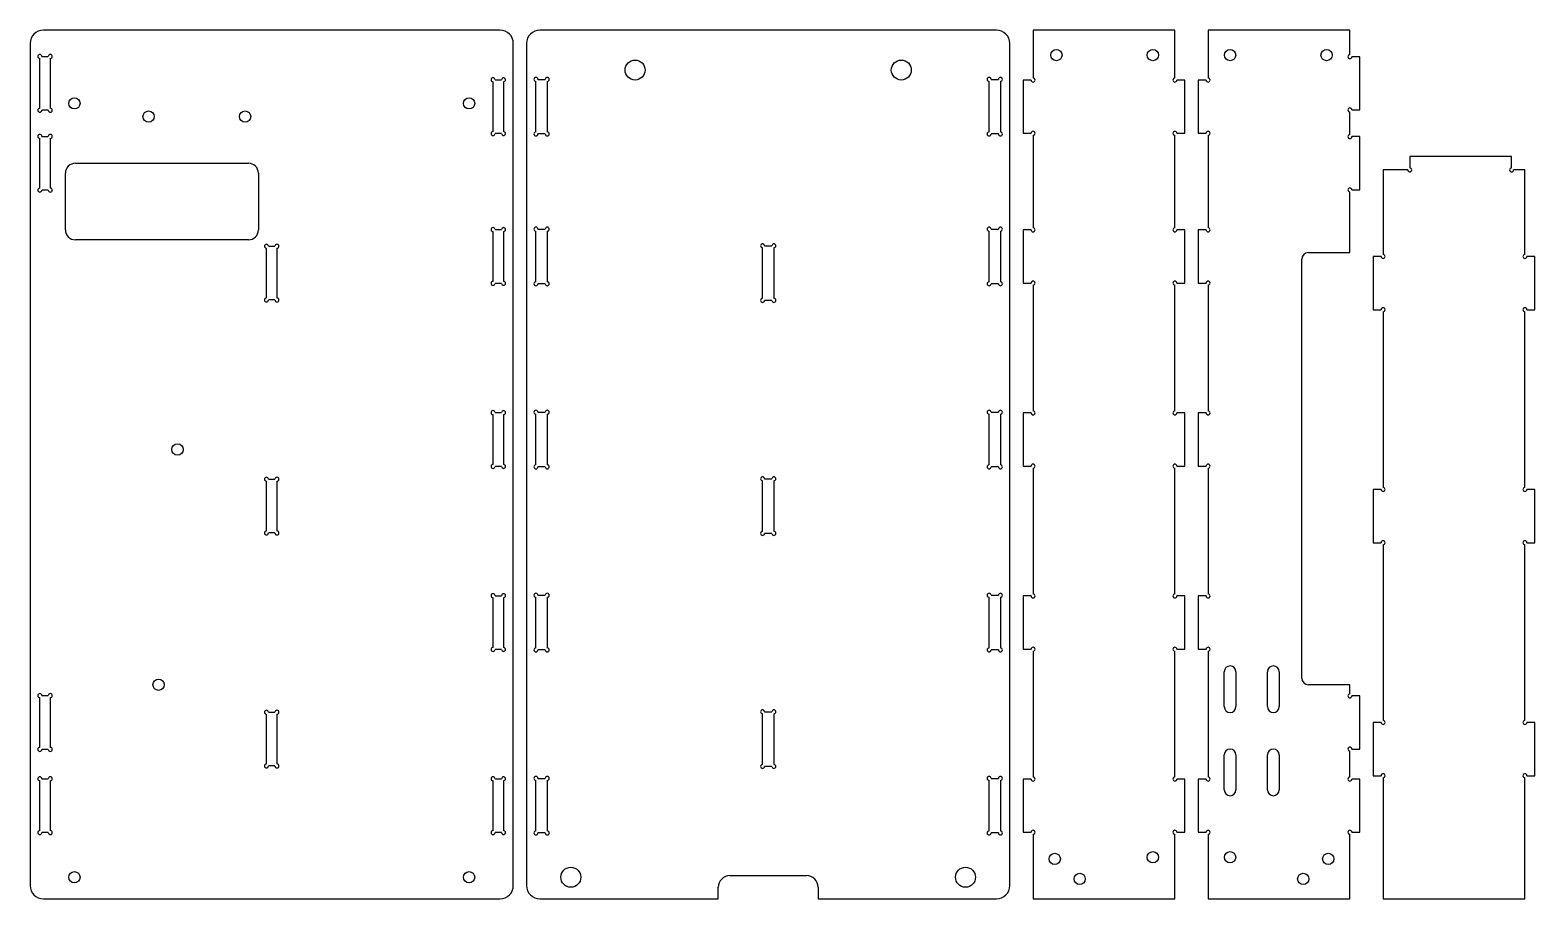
# Model space of a CAD drawing. Header units: millimetres. Extents: x 0 to 452, y 0 to 261.
import ezdxf

# ---------------------------------------------------------------- set-up
doc = ezdxf.new("R2010")
doc.units = ezdxf.units.MM

msp = doc.modelspace()

# ---------------------------------------------------------------- linework, layer by layer
for p, q in [((141.2, 261, 1.5), (4, 261, 1.5)), ((290.4, 261, 1.5), (153.2, 261, 1.5)), ((344, 261, 1.5), (301.4, 261, 1.5)), ((301.4, 261, 1.5), (301.4, 246.6, 1.5)), ((344, 246.6, 1.5), (344, 261, 1.5)), ((396.6, 261, 1.5), (354, 261, 1.5)), ((354, 261, 1.5), (354, 246.6, 1.5)), ((396.6, 253.6, 1.5), (396.6, 261, 1.5)), ((0, 257, 1.5), (0, 4, 1.5)), ((145.2, 4, 1.5), (145.2, 257, 1.5)), ((149.2, 257, 1.5), (149.2, 4, 1.5)), ((294.4, 4, 1.5), (294.4, 257, 1.5)), ((2.925, 237.525, 1.5), (2.925, 252.475, 1.5)), ((3.525, 253.075, 1.5), (5.475, 253.075, 1.5)), ((6.075, 252.475, 1.5), (6.075, 237.525, 1.5)), ((399.6, 253, 1.5), (397.2, 253, 1.5)), ((399.6, 237, 1.5), (399.6, 253, 1.5)), ((139.125, 230.525, 1.5), (139.125, 245.475, 1.5)), ((139.725, 246.075, 1.5), (141.675, 246.075, 1.5)), ((142.275, 245.475, 1.5), (142.275, 230.525, 1.5)), ((152, 230.4, 1.5), (152, 245.6, 1.5)), ((152.6, 246.2, 1.5), (154.8, 246.2, 1.5)), ((155.4, 245.6, 1.5), (155.4, 230.4, 1.5)), ((288.2, 230.4, 1.5), (288.2, 245.6, 1.5)), ((288.8, 246.2, 1.5), (291, 246.2, 1.5)), ((291.6, 245.6, 1.5), (291.6, 230.4, 1.5)), ((300.8, 246, 1.5), (298.4, 246, 1.5)), ((298.4, 246, 1.5), (298.4, 230, 1.5)), ((347, 246, 1.5), (344.6, 246, 1.5)), ((347, 230, 1.5), (347, 246, 1.5)), ((353.4, 246, 1.5), (351, 246, 1.5)), ((351, 246, 1.5), (351, 230, 1.5)), ((5.475, 236.925, 1.5), (3.525, 236.925, 1.5)), ((396.6, 229.6, 1.5), (396.6, 236.4, 1.5)), ((397.2, 237, 1.5), (399.6, 237, 1.5)), ((2.925, 213.525, 1.5), (2.925, 228.475, 1.5)), ((3.525, 229.075, 1.5), (5.475, 229.075, 1.5)), ((6.075, 228.475, 1.5), (6.075, 213.525, 1.5)), ((141.675, 229.925, 1.5), (139.725, 229.925, 1.5)), ((154.8, 229.8, 1.5), (152.6, 229.8, 1.5)), ((291, 229.8, 1.5), (288.8, 229.8, 1.5)), ((298.4, 230, 1.5), (300.8, 230, 1.5)), ((301.4, 229.4, 1.5), (301.4, 201.6, 1.5)), ((344, 201.6, 1.5), (344, 229.4, 1.5)), ((344.6, 230, 1.5), (347, 230, 1.5)), ((351, 230, 1.5), (353.4, 230, 1.5)), ((354, 229.4, 1.5), (354, 201.6, 1.5)), ((399.6, 229, 1.5), (397.2, 229, 1.5)), ((399.6, 213, 1.5), (399.6, 229, 1.5)), ((445.2, 223, 1.5), (414.6, 223, 1.5)), ((414.6, 223, 1.5), (414.6, 219.6, 1.5)), ((445.2, 219.6, 1.5), (445.2, 223, 1.5)), ((10.6, 201, 1.5), (10.6, 218, 1.5)), ((13.6, 221, 1.5), (65.6, 221, 1.5)), ((68.6, 218, 1.5), (68.6, 201, 1.5)), ((414, 219, 1.5), (406.6, 219, 1.5)), ((406.6, 219, 1.5), (406.6, 193.6, 1.5)), ((449.2, 219, 1.5), (445.8, 219, 1.5)), ((449.2, 193.6, 1.5), (449.2, 219, 1.5)), ((5.475, 212.925, 1.5), (3.525, 212.925, 1.5)), ((397.2, 213, 1.5), (399.6, 213, 1.5)), ((396.6, 194.15, 1.5), (396.6, 212.4, 1.5)), ((139.125, 185.525, 1.5), (139.125, 200.475, 1.5)), ((139.725, 201.075, 1.5), (141.675, 201.075, 1.5)), ((142.275, 200.475, 1.5), (142.275, 185.525, 1.5)), ((152, 185.4, 1.5), (152, 200.6, 1.5)), ((152.6, 201.2, 1.5), (154.8, 201.2, 1.5)), ((155.4, 200.6, 1.5), (155.4, 185.4, 1.5)), ((288.2, 185.4, 1.5), (288.2, 200.6, 1.5)), ((288.8, 201.2, 1.5), (291, 201.2, 1.5)), ((291.6, 200.6, 1.5), (291.6, 185.4, 1.5)), ((300.8, 201, 1.5), (298.4, 201, 1.5)), ((298.4, 201, 1.5), (298.4, 185, 1.5)), ((347, 201, 1.5), (344.6, 201, 1.5)), ((347, 185, 1.5), (347, 201, 1.5)), ((353.4, 201, 1.5), (351, 201, 1.5)), ((351, 201, 1.5), (351, 185, 1.5)), ((65.6, 198, 1.5), (13.6, 198, 1.5)), ((71.025, 180.525, 1.5), (71.025, 195.475, 1.5)), ((71.625, 196.075, 1.5), (73.575, 196.075, 1.5)), ((74.175, 195.475, 1.5), (74.175, 180.525, 1.5)), ((220.1, 180.4, 1.5), (220.1, 195.6, 1.5)), ((220.7, 196.2, 1.5), (222.9, 196.2, 1.5)), ((223.5, 195.6, 1.5), (223.5, 180.4, 1.5)), ((382.15, 66.35, 1.5), (382.15, 192.15, 1.5)), ((384.15, 194.15, 1.5), (396.6, 194.15, 1.5)), ((406, 193, 1.5), (403.6, 193, 1.5)), ((403.6, 193, 1.5), (403.6, 177, 1.5)), ((452.2, 193, 1.5), (449.8, 193, 1.5)), ((452.2, 177, 1.5), (452.2, 193, 1.5)), ((141.675, 184.925, 1.5), (139.725, 184.925, 1.5)), ((154.8, 184.8, 1.5), (152.6, 184.8, 1.5)), ((291, 184.8, 1.5), (288.8, 184.8, 1.5)), ((298.4, 185, 1.5), (300.8, 185, 1.5)), ((301.4, 184.4, 1.5), (301.4, 146.6, 1.5)), ((344, 146.6, 1.5), (344, 184.4, 1.5)), ((344.6, 185, 1.5), (347, 185, 1.5)), ((351, 185, 1.5), (353.4, 185, 1.5)), ((354, 184.4, 1.5), (354, 146.6, 1.5)), ((73.575, 179.925, 1.5), (71.625, 179.925, 1.5)), ((222.9, 179.8, 1.5), (220.7, 179.8, 1.5)), ((403.6, 177, 1.5), (406, 177, 1.5)), ((406.6, 176.4, 1.5), (406.6, 123.6, 1.5)), ((449.2, 123.6, 1.5), (449.2, 176.4, 1.5)), ((449.8, 177, 1.5), (452.2, 177, 1.5)), ((139.125, 130.525, 1.5), (139.125, 145.475, 1.5)), ((139.725, 146.075, 1.5), (141.675, 146.075, 1.5)), ((142.275, 145.475, 1.5), (142.275, 130.525, 1.5)), ((152, 130.4, 1.5), (152, 145.6, 1.5)), ((152.6, 146.2, 1.5), (154.8, 146.2, 1.5)), ((155.4, 145.6, 1.5), (155.4, 130.4, 1.5)), ((288.2, 130.4, 1.5), (288.2, 145.6, 1.5)), ((288.8, 146.2, 1.5), (291, 146.2, 1.5)), ((291.6, 145.6, 1.5), (291.6, 130.4, 1.5)), ((300.8, 146, 1.5), (298.4, 146, 1.5)), ((298.4, 146, 1.5), (298.4, 130, 1.5)), ((347, 146, 1.5), (344.6, 146, 1.5)), ((347, 130, 1.5), (347, 146, 1.5)), ((353.4, 146, 1.5), (351, 146, 1.5)), ((351, 146, 1.5), (351, 130, 1.5)), ((141.675, 129.925, 1.5), (139.725, 129.925, 1.5)), ((154.8, 129.8, 1.5), (152.6, 129.8, 1.5)), ((291, 129.8, 1.5), (288.8, 129.8, 1.5)), ((298.4, 130, 1.5), (300.8, 130, 1.5)), ((301.4, 129.4, 1.5), (301.4, 91.6, 1.5)), ((344, 91.6, 1.5), (344, 129.4, 1.5)), ((344.6, 130, 1.5), (347, 130, 1.5)), ((351, 130, 1.5), (353.4, 130, 1.5)), ((354, 129.4, 1.5), (354, 91.6, 1.5)), ((71.025, 110.525, 1.5), (71.025, 125.475, 1.5)), ((71.625, 126.075, 1.5), (73.575, 126.075, 1.5)), ((74.175, 125.475, 1.5), (74.175, 110.525, 1.5)), ((220.1, 110.4, 1.5), (220.1, 125.6, 1.5)), ((220.7, 126.2, 1.5), (222.9, 126.2, 1.5)), ((223.5, 125.6, 1.5), (223.5, 110.4, 1.5)), ((406, 123, 1.5), (403.6, 123, 1.5)), ((403.6, 123, 1.5), (403.6, 107, 1.5)), ((452.2, 123, 1.5), (449.8, 123, 1.5)), ((452.2, 107, 1.5), (452.2, 123, 1.5)), ((73.575, 109.925, 1.5), (71.625, 109.925, 1.5)), ((222.9, 109.8, 1.5), (220.7, 109.8, 1.5)), ((403.6, 107, 1.5), (406, 107, 1.5)), ((406.6, 106.4, 1.5), (406.6, 53.6, 1.5)), ((449.2, 53.6, 1.5), (449.2, 106.4, 1.5)), ((449.8, 107, 1.5), (452.2, 107, 1.5)), ((139.125, 75.525, 1.5), (139.125, 90.475, 1.5)), ((139.725, 91.075, 1.5), (141.675, 91.075, 1.5)), ((142.275, 90.475, 1.5), (142.275, 75.525, 1.5)), ((152, 75.4, 1.5), (152, 90.6, 1.5)), ((152.6, 91.2, 1.5), (154.8, 91.2, 1.5)), ((155.4, 90.6, 1.5), (155.4, 75.4, 1.5)), ((288.2, 75.4, 1.5), (288.2, 90.6, 1.5)), ((288.8, 91.2, 1.5), (291, 91.2, 1.5)), ((291.6, 90.6, 1.5), (291.6, 75.4, 1.5)), ((300.8, 91, 1.5), (298.4, 91, 1.5)), ((298.4, 91, 1.5), (298.4, 75, 1.5)), ((347, 91, 1.5), (344.6, 91, 1.5)), ((347, 75, 1.5), (347, 91, 1.5)), ((353.4, 91, 1.5), (351, 91, 1.5)), ((351, 91, 1.5), (351, 75, 1.5)), ((141.675, 74.925, 1.5), (139.725, 74.925, 1.5)), ((154.8, 74.8, 1.5), (152.6, 74.8, 1.5)), ((291, 74.8, 1.5), (288.8, 74.8, 1.5)), ((298.4, 75, 1.5), (300.8, 75, 1.5)), ((301.4, 74.4, 1.5), (301.4, 36.6, 1.5)), ((344, 36.6, 1.5), (344, 74.4, 1.5)), ((344.6, 75, 1.5), (347, 75, 1.5)), ((351, 75, 1.5), (353.4, 75, 1.5)), ((354, 74.4, 1.5), (354, 36.6, 1.5)), ((358.85, 57.75, 1.5), (358.85, 68.25, 1.5)), ((362.35, 68.25, 1.5), (362.35, 57.75, 1.5)), ((371.85, 57.75, 1.5), (371.85, 68.25, 1.5)), ((375.35, 68.25, 1.5), (375.35, 57.75, 1.5)), ((396.6, 64.35, 1.5), (384.15, 64.35, 1.5)), ((396.6, 61.6, 1.5), (396.6, 64.35, 1.5)), ((2.925, 45.525, 1.5), (2.925, 60.475, 1.5)), ((3.525, 61.075, 1.5), (5.475, 61.075, 1.5)), ((6.075, 60.475, 1.5), (6.075, 45.525, 1.5)), ((399.6, 61, 1.5), (397.2, 61, 1.5)), ((399.6, 45, 1.5), (399.6, 61, 1.5)), ((71.025, 40.525, 1.5), (71.025, 55.475, 1.5)), ((71.625, 56.075, 1.5), (73.575, 56.075, 1.5)), ((74.175, 55.475, 1.5), (74.175, 40.525, 1.5)), ((220.1, 40.4, 1.5), (220.1, 55.6, 1.5)), ((220.7, 56.2, 1.5), (222.9, 56.2, 1.5)), ((223.5, 55.6, 1.5), (223.5, 40.4, 1.5)), ((406, 53, 1.5), (403.6, 53, 1.5)), ((403.6, 53, 1.5), (403.6, 37, 1.5)), ((452.2, 53, 1.5), (449.8, 53, 1.5)), ((452.2, 37, 1.5), (452.2, 53, 1.5)), ((5.475, 44.925, 1.5), (3.525, 44.925, 1.5)), ((358.85, 32.75, 1.5), (358.85, 43.25, 1.5)), ((362.35, 43.25, 1.5), (362.35, 32.75, 1.5)), ((371.85, 32.75, 1.5), (371.85, 43.25, 1.5)), ((375.35, 43.25, 1.5), (375.35, 32.75, 1.5)), ((396.6, 36.6, 1.5), (396.6, 44.4, 1.5)), ((397.2, 45, 1.5), (399.6, 45, 1.5)), ((73.575, 39.925, 1.5), (71.625, 39.925, 1.5)), ((152.6, 36.2, 1.5), (154.8, 36.2, 1.5)), ((222.9, 39.8, 1.5), (220.7, 39.8, 1.5)), ((288.8, 36.2, 1.5), (291, 36.2, 1.5)), ((403.6, 37, 1.5), (406, 37, 1.5)), ((406.6, 36.4, 1.5), (406.6, 0, 1.5)), ((449.2, 0, 1.5), (449.2, 36.4, 1.5)), ((449.8, 37, 1.5), (452.2, 37, 1.5)), ((2.925, 20.525, 1.5), (2.925, 35.475, 1.5)), ((3.525, 36.075, 1.5), (5.475, 36.075, 1.5)), ((6.075, 35.475, 1.5), (6.075, 20.525, 1.5)), ((139.125, 20.525, 1.5), (139.125, 35.475, 1.5)), ((139.725, 36.075, 1.5), (141.675, 36.075, 1.5)), ((142.275, 35.475, 1.5), (142.275, 20.525, 1.5)), ((152, 20.4, 1.5), (152, 35.6, 1.5)), ((155.4, 35.6, 1.5), (155.4, 20.4, 1.5)), ((288.2, 20.4, 1.5), (288.2, 35.6, 1.5)), ((291.6, 35.6, 1.5), (291.6, 20.4, 1.5)), ((300.8, 36, 1.5), (298.4, 36, 1.5)), ((298.4, 36, 1.5), (298.4, 20, 1.5)), ((347, 36, 1.5), (344.6, 36, 1.5)), ((347, 20, 1.5), (347, 36, 1.5)), ((353.4, 36, 1.5), (351, 36, 1.5)), ((351, 36, 1.5), (351, 20, 1.5)), ((399.6, 36, 1.5), (397.2, 36, 1.5)), ((399.6, 20, 1.5), (399.6, 36, 1.5)), ((5.475, 19.925, 1.5), (3.525, 19.925, 1.5)), ((141.675, 19.925, 1.5), (139.725, 19.925, 1.5)), ((154.8, 19.8, 1.5), (152.6, 19.8, 1.5)), ((291, 19.8, 1.5), (288.8, 19.8, 1.5)), ((298.4, 20, 1.5), (300.8, 20, 1.5)), ((301.4, 19.4, 1.5), (301.4, 0, 1.5)), ((344, 0, 1.5), (344, 19.4, 1.5)), ((344.6, 20, 1.5), (347, 20, 1.5)), ((351, 20, 1.5), (353.4, 20, 1.5)), ((354, 19.4, 1.5), (354, 0, 1.5)), ((396.6, 0, 1.5), (396.6, 19.4, 1.5)), ((397.2, 20, 1.5), (399.6, 20, 1.5)), ((210.3, 7, 1.5), (233.3, 7, 1.5)), ((4, 0, 1.5), (141.2, 0, 1.5)), ((153.2, 0, 1.5), (206.8, 0, 1.5)), ((206.8, 0, 1.5), (206.8, 3.5, 1.5)), ((236.8, 3.5, 1.5), (236.8, 0, 1.5)), ((236.8, 0, 1.5), (290.4, 0, 1.5)), ((301.4, 0, 1.5), (344, 0, 1.5)), ((354, 0, 1.5), (396.6, 0, 1.5)), ((406.6, 0, 1.5), (449.2, 0, 1.5))]:
    msp.add_line(p, q)
for centre, radius in [((308.4, 253.5, 1.5), 1.7), ((337.4, 253.5, 1.5), 1.7), ((360.6, 253.5, 1.5), 1.7), ((389.6, 253.5, 1.5), 1.7), ((181.8, 249, 1.5), 3), ((261.8, 249, 1.5), 3), ((13.3, 239, 1.5), 1.7), ((131.9, 239, 1.5), 1.7), ((35.6, 235, 1.5), 1.7), ((64.6, 235, 1.5), 1.7), ((44.3, 135, 1.5), 1.7), ((38.6, 64.35, 1.5), 1.7), ((307.9, 12, 1.5), 1.7), ((337.4, 12.5, 1.5), 1.7), ((360.6, 12.5, 1.5), 1.7), ((390.1, 12, 1.5), 1.7), ((162.5, 6.5, 1.5), 3), ((281.1, 6.5, 1.5), 3), ((13.3, 6.5, 1.5), 1.7), ((131.9, 6.5, 1.5), 1.7), ((315.4, 6, 1.5), 1.7), ((382.6, 6, 1.5), 1.7)]:
    msp.add_circle(centre, radius)
for centre, radius, start, end in [((4, 257, 1.5), 4, 90, 180), ((141.2, 257, 1.5), 4, 0, 90), ((153.2, 257, 1.5), 4, 90, 180), ((290.4, 257, 1.5), 4, 0, 90), ((2.925, 253.075, 1.5), 0.6, 0, 270), ((6.075, 253.075, 1.5), 0.6, -90, 180), ((396.6, 253, 1.5), 0.6, 90, 360), ((139.125, 246.075, 1.5), 0.6, 0, 270), ((142.275, 246.075, 1.5), 0.6, -90, 180), ((152, 246.2, 1.5), 0.6, 0, 270), ((155.4, 246.2, 1.5), 0.6, 270, 540), ((288.2, 246.2, 1.5), 0.6, 0, 270), ((291.6, 246.2, 1.5), 0.6, 270, 540), ((301.4, 246, 1.5), 0.6, -180, 90), ((344, 246, 1.5), 0.6, 90, 360), ((354, 246, 1.5), 0.6, -180, 90), ((2.925, 236.925, 1.5), 0.6, 90, 360), ((6.075, 236.925, 1.5), 0.6, -180, 90), ((396.6, 237, 1.5), 0.6, 0, 270), ((2.925, 229.075, 1.5), 0.6, 0, 270), ((6.075, 229.075, 1.5), 0.6, -90, 180), ((139.125, 229.925, 1.5), 0.6, 90, 360), ((142.275, 229.925, 1.5), 0.6, -180, 90), ((152, 229.8, 1.5), 0.6, 90, 360), ((155.4, 229.8, 1.5), 0.6, 180, 450), ((288.2, 229.8, 1.5), 0.6, 90, 360), ((291.6, 229.8, 1.5), 0.6, 180, 450), ((301.4, 230, 1.5), 0.6, -90, 180), ((344, 230, 1.5), 0.6, 0, 270), ((354, 230, 1.5), 0.6, -90, 180), ((396.6, 229, 1.5), 0.6, 90, 360), ((13.6, 218, 1.5), 3, 90, 180), ((65.6, 218, 1.5), 3, 360, 450), ((414.6, 219, 1.5), 0.6, 180, 450), ((445.2, 219, 1.5), 0.6, 90, 360), ((2.925, 212.925, 1.5), 0.6, 90, 360), ((6.075, 212.925, 1.5), 0.6, -180, 90), ((396.6, 213, 1.5), 0.6, 0, 270), ((13.6, 201, 1.5), 3, 180, 270), ((65.6, 201, 1.5), 3, -90, 0), ((139.125, 201.075, 1.5), 0.6, 0, 270), ((142.275, 201.075, 1.5), 0.6, -90, 180), ((152, 201.2, 1.5), 0.6, 0, 270), ((155.4, 201.2, 1.5), 0.6, 270, 540), ((288.2, 201.2, 1.5), 0.6, 0, 270), ((291.6, 201.2, 1.5), 0.6, 270, 540), ((301.4, 201, 1.5), 0.6, -180, 90), ((344, 201, 1.5), 0.6, 90, 360), ((354, 201, 1.5), 0.6, -180, 90), ((71.025, 196.075, 1.5), 0.6, 0, 270), ((74.175, 196.075, 1.5), 0.6, -90, 180), ((220.1, 196.2, 1.5), 0.6, 0, 270), ((223.5, 196.2, 1.5), 0.6, 270, 540), ((384.15, 192.15, 1.5), 2, 90, 180), ((406.6, 193, 1.5), 0.6, 180, 450), ((449.2, 193, 1.5), 0.6, 90, 360), ((139.125, 184.925, 1.5), 0.6, 90, 360), ((142.275, 184.925, 1.5), 0.6, -180, 90), ((301.4, 185, 1.5), 0.6, -90, 180), ((344, 185, 1.5), 0.6, 0, 270), ((354, 185, 1.5), 0.6, -90, 180), ((152, 184.8, 1.5), 0.6, 90, 360), ((155.4, 184.8, 1.5), 0.6, 180, 450), ((288.2, 184.8, 1.5), 0.6, 90, 360), ((291.6, 184.8, 1.5), 0.6, 180, 450), ((71.025, 179.925, 1.5), 0.6, 90, 360), ((74.175, 179.925, 1.5), 0.6, -180, 90), ((220.1, 179.8, 1.5), 0.6, 90, 360), ((223.5, 179.8, 1.5), 0.6, 180, 450), ((406.6, 177, 1.5), 0.6, 270, 540), ((449.2, 177, 1.5), 0.6, 0, 270), ((139.125, 146.075, 1.5), 0.6, 0, 270), ((142.275, 146.075, 1.5), 0.6, -90, 180), ((152, 146.2, 1.5), 0.6, 0, 270), ((155.4, 146.2, 1.5), 0.6, 270, 540), ((288.2, 146.2, 1.5), 0.6, 0, 270), ((291.6, 146.2, 1.5), 0.6, 270, 540), ((301.4, 146, 1.5), 0.6, -180, 90), ((344, 146, 1.5), 0.6, 90, 360), ((354, 146, 1.5), 0.6, -180, 90), ((71.025, 126.075, 1.5), 0.6, 0, 270), ((74.175, 126.075, 1.5), 0.6, -90, 180), ((139.125, 129.925, 1.5), 0.6, 90, 360), ((142.275, 129.925, 1.5), 0.6, -180, 90), ((152, 129.8, 1.5), 0.6, 90, 360), ((155.4, 129.8, 1.5), 0.6, 180, 450), ((220.1, 126.2, 1.5), 0.6, 0, 270), ((223.5, 126.2, 1.5), 0.6, 270, 540), ((288.2, 129.8, 1.5), 0.6, 90, 360), ((291.6, 129.8, 1.5), 0.6, 180, 450), ((301.4, 130, 1.5), 0.6, -90, 180), ((344, 130, 1.5), 0.6, 0, 270), ((354, 130, 1.5), 0.6, -90, 180), ((406.6, 123, 1.5), 0.6, 180, 450), ((449.2, 123, 1.5), 0.6, 90, 360), ((71.025, 109.925, 1.5), 0.6, 90, 360), ((74.175, 109.925, 1.5), 0.6, -180, 90), ((220.1, 109.8, 1.5), 0.6, 90, 360), ((223.5, 109.8, 1.5), 0.6, 180, 450), ((406.6, 107, 1.5), 0.6, 270, 540), ((449.2, 107, 1.5), 0.6, 0, 270), ((139.125, 91.075, 1.5), 0.6, 0, 270), ((142.275, 91.075, 1.5), 0.6, -90, 180), ((152, 91.2, 1.5), 0.6, 0, 270), ((155.4, 91.2, 1.5), 0.6, 270, 540), ((288.2, 91.2, 1.5), 0.6, 0, 270), ((291.6, 91.2, 1.5), 0.6, 270, 540), ((301.4, 91, 1.5), 0.6, -180, 90), ((344, 91, 1.5), 0.6, 90, 360), ((354, 91, 1.5), 0.6, -180, 90), ((139.125, 74.925, 1.5), 0.6, 90, 360), ((142.275, 74.925, 1.5), 0.6, -180, 90), ((152, 74.8, 1.5), 0.6, 90, 360), ((155.4, 74.8, 1.5), 0.6, 180, 450), ((288.2, 74.8, 1.5), 0.6, 90, 360), ((291.6, 74.8, 1.5), 0.6, 180, 450), ((301.4, 75, 1.5), 0.6, -90, 180), ((344, 75, 1.5), 0.6, 0, 270), ((354, 75, 1.5), 0.6, -90, 180), ((360.6, 68.25, 1.5), 1.75, -360, -180), ((373.6, 68.25, 1.5), 1.75, -360, -180), ((384.15, 66.35, 1.5), 2, 180, 270), ((2.925, 61.075, 1.5), 0.6, 0, 270), ((6.075, 61.075, 1.5), 0.6, -90, 180), ((396.6, 61, 1.5), 0.6, 90, 360), ((71.025, 56.075, 1.5), 0.6, 0, 270), ((74.175, 56.075, 1.5), 0.6, -90, 180), ((220.1, 56.2, 1.5), 0.6, 0, 270), ((223.5, 56.2, 1.5), 0.6, 270, 540), ((360.6, 57.75, 1.5), 1.75, -180, 0), ((373.6, 57.75, 1.5), 1.75, -180, 0), ((406.6, 53, 1.5), 0.6, 180, 450), ((449.2, 53, 1.5), 0.6, 90, 360), ((2.925, 44.925, 1.5), 0.6, 90, 360), ((6.075, 44.925, 1.5), 0.6, -180, 90), ((396.6, 45, 1.5), 0.6, 0, 270), ((360.6, 43.25, 1.5), 1.75, -360, -180), ((373.6, 43.25, 1.5), 1.75, -360, -180), ((2.925, 36.075, 1.5), 0.6, 0, 270), ((6.075, 36.075, 1.5), 0.6, -90, 180), ((71.025, 39.925, 1.5), 0.6, 90, 360), ((74.175, 39.925, 1.5), 0.6, -180, 90), ((139.125, 36.075, 1.5), 0.6, 0, 270), ((142.275, 36.075, 1.5), 0.6, -90, 180), ((152, 36.2, 1.5), 0.6, 0, 270), ((155.4, 36.2, 1.5), 0.6, 270, 540), ((220.1, 39.8, 1.5), 0.6, 90, 360), ((223.5, 39.8, 1.5), 0.6, 180, 450), ((288.2, 36.2, 1.5), 0.6, 0, 270), ((291.6, 36.2, 1.5), 0.6, 270, 540), ((301.4, 36, 1.5), 0.6, -180, 90), ((344, 36, 1.5), 0.6, 90, 360), ((354, 36, 1.5), 0.6, -180, 90), ((396.6, 36, 1.5), 0.6, 90, 360), ((406.6, 37, 1.5), 0.6, 270, 540), ((449.2, 37, 1.5), 0.6, 0, 270), ((360.6, 32.75, 1.5), 1.75, -180, 0), ((373.6, 32.75, 1.5), 1.75, -180, 0), ((2.925, 19.925, 1.5), 0.6, 90, 360), ((6.075, 19.925, 1.5), 0.6, -180, 90), ((139.125, 19.925, 1.5), 0.6, 90, 360), ((142.275, 19.925, 1.5), 0.6, -180, 90), ((152, 19.8, 1.5), 0.6, 90, 360), ((155.4, 19.8, 1.5), 0.6, 180, 450), ((288.2, 19.8, 1.5), 0.6, 90, 360), ((291.6, 19.8, 1.5), 0.6, 180, 450), ((301.4, 20, 1.5), 0.6, -90, 180), ((344, 20, 1.5), 0.6, 0, 270), ((354, 20, 1.5), 0.6, -90, 180), ((396.6, 20, 1.5), 0.6, 0, 270), ((210.3, 3.5, 1.5), 3.5, 90, 180), ((233.3, 3.5, 1.5), 3.5, 0, 90), ((4, 4, 1.5), 4, -180, -90), ((141.2, 4, 1.5), 4, 270, 360), ((153.2, 4, 1.5), 4, -180, -90), ((290.4, 4, 1.5), 4, 270, 360)]:
    msp.add_arc(centre, radius, start, end)

doc.saveas('drawing.dxf')
